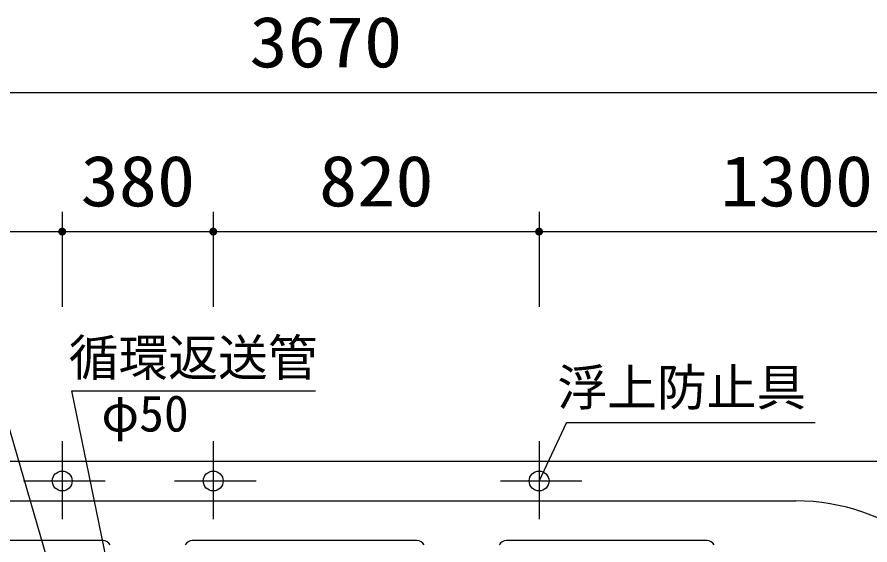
# Model space of a CAD drawing. Units: millimetres, scale not verified. Extents: x -14850 to 14850, y -10500 to 10500.
# Drawn here: x -9484 to -7338, y 2560 to 3890 of the extents above; entities that cross this region are included whole.
import ezdxf
from ezdxf.enums import TextEntityAlignment as Align

# ---------------------------------------------------------------- set-up
doc = ezdxf.new("R2010")
doc.units = ezdxf.units.MM
doc.header["$LTSCALE"] = 50
for name, color, linetype, lineweight in [('0-0_空気管', 3, 'Continuous', 25), ('0-1_機器', 2, 'Continuous', 25), ('0-4_文字', 5, 'Continuous', 25), ('0-5_製作', 5, 'Continuous', 25)]:
    doc.layers.add(name, color=color, linetype=linetype, lineweight=lineweight)
doc.styles.add('ＭＳ ゴシック', font='')
doc.styles.get('ＭＳ ゴシック').set_extended_font_data('MS Gothic')

msp = doc.modelspace()

# ---------------------------------------------------------------- linework, layer by layer
at = {"layer": '0-0_空気管', "color": 4}
for q in [(-8170.21, 2721.38), (-7475.5, 2868.92)]:
    msp.add_line((-8101.07, 2868.92), q, dxfattribs=at)
at = {"layer": '0-0_空気管'}
for p, q in [((-9971.12, 2671.38), (-7523.99, 2671.38)), ((-9267.57, 2571.38), (-9971.12, 2571.38)), ((-8477.57, 2571.38), (-9042.85, 2571.38)), ((-7747.57, 2571.38), (-8252.85, 2571.38))]:
    msp.add_line(p, q, dxfattribs=at)
for points in [[(-9230.21, 1911.38), (-9534.91, 2960.54), (-10173.95, 2960.54)], [(-9114.76, 1821.38), (-9345.66, 2948.53), (-8732.86, 2948.53)]]:
    msp.add_lwpolyline(points, dxfattribs=at)
for centre, radius, start, end in [((-7523.99, 2159.38), 512, 14.09413, 90), ((-9267.57, 2551.38), 20, 26.56505, 90), ((-9042.85, 2551.38), 20, 90, 153.43494), ((-8477.57, 2551.38), 20, 26.56505, 90), ((-8252.85, 2551.38), 20, 90, 153.43494), ((-7747.57, 2551.38), 20, 26.56505, 90)]:
    msp.add_arc(centre, radius, start, end, dxfattribs=at)
at = {"layer": '0-1_機器'}
msp.add_line((-10540.21, 2771.38), (-6870.21, 2771.38), dxfattribs=at)
at = {"layer": '0-4_文字', "color": 7}
for p, q in [((-9370.21, 2821.58), (-9370.21, 2625.1)), ((-8990.21, 2821.58), (-8990.21, 2625.1)), ((-8170.21, 2821.58), (-8170.21, 2625.1)), ((-9467.53, 2721.38), (-9262.39, 2721.38)), ((-9087.53, 2721.38), (-8882.39, 2721.38)), ((-8267.53, 2721.38), (-8062.39, 2721.38))]:
    msp.add_line(p, q, dxfattribs=at)
for centre in [(-9370.21, 2721.38), (-8990.21, 2721.38), (-8170.21, 2721.38)]:
    msp.add_circle(centre, 25, dxfattribs=at)
at = {"layer": '0-5_製作', "color": 2}
for p, q in [((-10540.21, 3699.34), (-6870.21, 3699.34)), ((-9370.21, 3399.34), (-9370.21, 3159.71)), ((-8990.21, 3399.34), (-8990.21, 3159.71)), ((-8170.21, 3399.34), (-8170.21, 3159.71)), ((-10540.21, 3349.34), (-9370.21, 3349.34)), ((-9370.21, 3349.34), (-8990.21, 3349.34)), ((-8990.21, 3349.34), (-8170.21, 3349.34)), ((-8170.21, 3349.34), (-6870.21, 3349.34))]:
    msp.add_line(p, q, dxfattribs=at)
at = {"layer": '0-5_製作'}
for points in [[(-9377.91, 3355.72), (-9380.21, 3349.34), (-9380.19, 3349.97)], [(-9377.91, 3355.72), (-9370.21, 3349.34), (-9380.21, 3349.34)], [(-9370.21, 3349.34), (-9380.13, 3348.09), (-9380.21, 3349.34)], [(-9377.91, 3355.72), (-9380.19, 3349.97), (-9378.65, 3354.7)], [(-9378.65, 3354.7), (-9380.19, 3349.97), (-9380.03, 3351.21)], [(-9370.21, 3349.34), (-9379.89, 3346.85), (-9380.13, 3348.09)], [(-9378.65, 3354.7), (-9380.03, 3351.21), (-9379.26, 3353.6)], [(-9379.26, 3353.6), (-9380.03, 3351.21), (-9379.72, 3352.43)], [(-9370.21, 3349.34), (-9379.51, 3345.66), (-9379.89, 3346.85)], [(-9370.21, 3349.34), (-9378.97, 3344.52), (-9379.51, 3345.66)], [(-9370.21, 3349.34), (-9378.3, 3343.46), (-9378.97, 3344.52)], [(-9370.21, 3349.34), (-9377.5, 3342.5), (-9378.3, 3343.46)], [(-9377.05, 3356.63), (-9370.21, 3349.34), (-9377.91, 3355.72)], [(-9370.21, 3349.34), (-9376.58, 3341.64), (-9377.5, 3342.5)], [(-9376.09, 3357.43), (-9370.21, 3349.34), (-9377.05, 3356.63)], [(-9370.21, 3349.34), (-9375.57, 3340.9), (-9376.58, 3341.64)], [(-9375.03, 3358.1), (-9370.21, 3349.34), (-9376.09, 3357.43)], [(-9370.21, 3349.34), (-9374.47, 3340.29), (-9375.57, 3340.9)], [(-9373.89, 3358.64), (-9370.21, 3349.34), (-9375.03, 3358.1)], [(-9370.21, 3349.34), (-9373.3, 3339.83), (-9374.47, 3340.29)], [(-9372.7, 3359.03), (-9370.21, 3349.34), (-9373.89, 3358.64)], [(-9370.21, 3339.34), (-9373.3, 3339.83), (-9370.21, 3349.34)], [(-9371.46, 3359.26), (-9370.21, 3349.34), (-9372.7, 3359.03)], [(-9370.21, 3359.34), (-9370.21, 3349.34), (-9371.46, 3359.26)], [(-9369.58, 3359.32), (-9370.21, 3349.34), (-9370.21, 3359.34)], [(-9368.34, 3359.16), (-9370.21, 3349.34), (-9369.58, 3359.32)], [(-9367.12, 3358.85), (-9370.21, 3349.34), (-9368.34, 3359.16)], [(-9365.95, 3358.39), (-9370.21, 3349.34), (-9367.12, 3358.85)], [(-9365.95, 3358.39), (-9360.21, 3349.34), (-9370.21, 3349.34)], [(-9360.21, 3349.34), (-9370.21, 3339.34), (-9370.21, 3349.34)], [(-9360.21, 3349.34), (-9368.96, 3339.42), (-9370.21, 3339.34)], [(-9360.21, 3349.34), (-9367.72, 3339.66), (-9368.96, 3339.42)], [(-9360.21, 3349.34), (-9366.53, 3340.04), (-9367.72, 3339.66)], [(-9360.21, 3349.34), (-9365.39, 3340.58), (-9366.53, 3340.04)], [(-9364.85, 3357.78), (-9360.21, 3349.34), (-9365.95, 3358.39)], [(-9360.21, 3349.34), (-9364.33, 3341.25), (-9365.39, 3340.58)], [(-9363.83, 3357.05), (-9360.21, 3349.34), (-9364.85, 3357.78)], [(-9360.21, 3349.34), (-9363.36, 3342.05), (-9364.33, 3341.25)], [(-9362.92, 3356.19), (-9360.21, 3349.34), (-9363.83, 3357.05)], [(-9360.21, 3349.34), (-9362.5, 3342.97), (-9363.36, 3342.05)], [(-9362.12, 3355.22), (-9360.21, 3349.34), (-9362.92, 3356.19)], [(-9360.21, 3349.34), (-9361.77, 3343.98), (-9362.5, 3342.97)], [(-9361.45, 3354.16), (-9360.21, 3349.34), (-9362.12, 3355.22)], [(-9360.23, 3348.71), (-9361.77, 3343.98), (-9360.21, 3349.34)], [(-9360.39, 3347.47), (-9361.77, 3343.98), (-9360.23, 3348.71)], [(-9360.91, 3353.02), (-9360.21, 3349.34), (-9361.45, 3354.16)], [(-9360.52, 3351.83), (-9360.21, 3349.34), (-9360.91, 3353.02)], [(-9360.29, 3350.59), (-9360.21, 3349.34), (-9360.52, 3351.83)], [(-8997.05, 3356.63), (-9000.21, 3349.34), (-8997.91, 3355.72)], [(-8997.05, 3356.63), (-8990.21, 3349.34), (-9000.21, 3349.34)], [(-8997.91, 3355.72), (-9000.21, 3349.34), (-9000.19, 3349.97)], [(-8990.21, 3349.34), (-9000.13, 3348.09), (-9000.21, 3349.34)], [(-8997.91, 3355.72), (-9000.19, 3349.97), (-8998.65, 3354.7)], [(-8998.65, 3354.7), (-9000.19, 3349.97), (-9000.03, 3351.21)], [(-8990.21, 3349.34), (-8999.89, 3346.85), (-9000.13, 3348.09)], [(-8998.65, 3354.7), (-9000.03, 3351.21), (-8999.26, 3353.6)], [(-8999.26, 3353.6), (-9000.03, 3351.21), (-8999.72, 3352.43)], [(-8990.21, 3349.34), (-8999.51, 3345.66), (-8999.89, 3346.85)], [(-8990.21, 3349.34), (-8998.97, 3344.52), (-8999.51, 3345.66)], [(-8990.21, 3349.34), (-8998.3, 3343.46), (-8998.97, 3344.52)], [(-8990.21, 3349.34), (-8997.5, 3342.5), (-8998.3, 3343.46)], [(-8990.21, 3349.34), (-8996.58, 3341.64), (-8997.5, 3342.5)], [(-8996.09, 3357.43), (-8990.21, 3349.34), (-8997.05, 3356.63)], [(-8990.21, 3349.34), (-8995.57, 3340.9), (-8996.58, 3341.64)], [(-8995.03, 3358.1), (-8990.21, 3349.34), (-8996.09, 3357.43)], [(-8990.21, 3349.34), (-8994.47, 3340.29), (-8995.57, 3340.9)], [(-8993.89, 3358.64), (-8990.21, 3349.34), (-8995.03, 3358.1)], [(-8990.21, 3349.34), (-8993.3, 3339.83), (-8994.47, 3340.29)], [(-8992.7, 3359.03), (-8990.21, 3349.34), (-8993.89, 3358.64)], [(-8990.21, 3339.34), (-8993.3, 3339.83), (-8990.21, 3349.34)], [(-8991.46, 3359.26), (-8990.21, 3349.34), (-8992.7, 3359.03)], [(-8990.21, 3359.34), (-8990.21, 3349.34), (-8991.46, 3359.26)], [(-8989.58, 3359.32), (-8990.21, 3349.34), (-8990.21, 3359.34)], [(-8988.34, 3359.16), (-8990.21, 3349.34), (-8989.58, 3359.32)], [(-8987.12, 3358.85), (-8990.21, 3349.34), (-8988.34, 3359.16)], [(-8985.95, 3358.39), (-8990.21, 3349.34), (-8987.12, 3358.85)], [(-8985.95, 3358.39), (-8980.21, 3349.34), (-8990.21, 3349.34)], [(-8980.21, 3349.34), (-8990.21, 3339.34), (-8990.21, 3349.34)], [(-8980.21, 3349.34), (-8988.96, 3339.42), (-8990.21, 3339.34)], [(-8980.21, 3349.34), (-8987.72, 3339.66), (-8988.96, 3339.42)], [(-8980.21, 3349.34), (-8986.53, 3340.04), (-8987.72, 3339.66)], [(-8980.21, 3349.34), (-8985.39, 3340.58), (-8986.53, 3340.04)], [(-8984.85, 3357.78), (-8980.21, 3349.34), (-8985.95, 3358.39)], [(-8980.21, 3349.34), (-8984.33, 3341.25), (-8985.39, 3340.58)], [(-8983.83, 3357.05), (-8980.21, 3349.34), (-8984.85, 3357.78)], [(-8980.21, 3349.34), (-8983.36, 3342.05), (-8984.33, 3341.25)], [(-8982.92, 3356.19), (-8980.21, 3349.34), (-8983.83, 3357.05)], [(-8980.21, 3349.34), (-8982.5, 3342.97), (-8983.36, 3342.05)], [(-8982.12, 3355.22), (-8980.21, 3349.34), (-8982.92, 3356.19)], [(-8980.23, 3348.71), (-8982.5, 3342.97), (-8980.21, 3349.34)], [(-8980.23, 3348.71), (-8981.77, 3343.98), (-8982.5, 3342.97)], [(-8981.45, 3354.16), (-8980.21, 3349.34), (-8982.12, 3355.22)], [(-8980.39, 3347.47), (-8981.77, 3343.98), (-8980.23, 3348.71)], [(-8980.91, 3353.02), (-8980.21, 3349.34), (-8981.45, 3354.16)], [(-8980.52, 3351.83), (-8980.21, 3349.34), (-8980.91, 3353.02)], [(-8980.29, 3350.59), (-8980.21, 3349.34), (-8980.52, 3351.83)], [(-8177.05, 3356.63), (-8180.21, 3349.34), (-8180.19, 3349.97)], [(-8177.05, 3356.63), (-8170.21, 3349.34), (-8180.21, 3349.34)], [(-8170.21, 3349.34), (-8180.13, 3348.09), (-8180.21, 3349.34)], [(-8177.05, 3356.63), (-8180.19, 3349.97), (-8177.91, 3355.72)], [(-8177.91, 3355.72), (-8180.19, 3349.97), (-8180.03, 3351.21)], [(-8170.21, 3349.34), (-8179.89, 3346.85), (-8180.13, 3348.09)], [(-8177.91, 3355.72), (-8180.03, 3351.21), (-8178.65, 3354.7)], [(-8178.65, 3354.7), (-8180.03, 3351.21), (-8179.72, 3352.43)], [(-8170.21, 3349.34), (-8179.51, 3345.66), (-8179.89, 3346.85)], [(-8178.65, 3354.7), (-8179.72, 3352.43), (-8179.26, 3353.6)], [(-8170.21, 3349.34), (-8178.97, 3344.52), (-8179.51, 3345.66)], [(-8170.21, 3349.34), (-8178.3, 3343.46), (-8178.97, 3344.52)], [(-8170.21, 3349.34), (-8177.5, 3342.5), (-8178.3, 3343.46)], [(-8170.21, 3349.34), (-8176.58, 3341.64), (-8177.5, 3342.5)], [(-8176.09, 3357.43), (-8170.21, 3349.34), (-8177.05, 3356.63)], [(-8170.21, 3349.34), (-8175.57, 3340.9), (-8176.58, 3341.64)], [(-8175.03, 3358.1), (-8170.21, 3349.34), (-8176.09, 3357.43)], [(-8170.21, 3349.34), (-8174.47, 3340.29), (-8175.57, 3340.9)], [(-8173.89, 3358.64), (-8170.21, 3349.34), (-8175.03, 3358.1)], [(-8170.21, 3349.34), (-8173.3, 3339.83), (-8174.47, 3340.29)], [(-8172.7, 3359.03), (-8170.21, 3349.34), (-8173.89, 3358.64)], [(-8170.21, 3339.34), (-8173.3, 3339.83), (-8170.21, 3349.34)], [(-8171.46, 3359.26), (-8170.21, 3349.34), (-8172.7, 3359.03)], [(-8170.21, 3359.34), (-8170.21, 3349.34), (-8171.46, 3359.26)], [(-8169.58, 3359.32), (-8170.21, 3349.34), (-8170.21, 3359.34)], [(-8168.34, 3359.16), (-8170.21, 3349.34), (-8169.58, 3359.32)], [(-8167.12, 3358.85), (-8170.21, 3349.34), (-8168.34, 3359.16)], [(-8165.95, 3358.39), (-8170.21, 3349.34), (-8167.12, 3358.85)], [(-8165.95, 3358.39), (-8160.21, 3349.34), (-8170.21, 3349.34)], [(-8160.21, 3349.34), (-8170.21, 3339.34), (-8170.21, 3349.34)], [(-8160.21, 3349.34), (-8168.96, 3339.42), (-8170.21, 3339.34)], [(-8160.21, 3349.34), (-8167.72, 3339.66), (-8168.96, 3339.42)], [(-8160.21, 3349.34), (-8166.53, 3340.04), (-8167.72, 3339.66)], [(-8160.21, 3349.34), (-8165.39, 3340.58), (-8166.53, 3340.04)], [(-8164.85, 3357.78), (-8160.21, 3349.34), (-8165.95, 3358.39)], [(-8160.21, 3349.34), (-8164.33, 3341.25), (-8165.39, 3340.58)], [(-8163.83, 3357.05), (-8160.21, 3349.34), (-8164.85, 3357.78)], [(-8160.21, 3349.34), (-8163.36, 3342.05), (-8164.33, 3341.25)], [(-8162.92, 3356.19), (-8160.21, 3349.34), (-8163.83, 3357.05)], [(-8160.21, 3349.34), (-8162.5, 3342.97), (-8163.36, 3342.05)], [(-8162.12, 3355.22), (-8160.21, 3349.34), (-8162.92, 3356.19)], [(-8160.23, 3348.71), (-8162.5, 3342.97), (-8160.21, 3349.34)], [(-8160.39, 3347.47), (-8162.5, 3342.97), (-8160.23, 3348.71)], [(-8161.45, 3354.16), (-8160.21, 3349.34), (-8162.12, 3355.22)], [(-8160.91, 3353.02), (-8160.21, 3349.34), (-8161.45, 3354.16)], [(-8160.52, 3351.83), (-8160.21, 3349.34), (-8160.91, 3353.02)], [(-8160.29, 3350.59), (-8160.21, 3349.34), (-8160.52, 3351.83)], [(-9370.21, 3339.34), (-9372.08, 3339.52), (-9373.3, 3339.83)], [(-9370.21, 3339.34), (-9370.84, 3339.36), (-9372.08, 3339.52)], [(-9360.39, 3347.47), (-9361.16, 3345.08), (-9361.77, 3343.98)], [(-9360.7, 3346.25), (-9361.16, 3345.08), (-9360.39, 3347.47)], [(-8990.21, 3339.34), (-8992.08, 3339.52), (-8993.3, 3339.83)], [(-8990.21, 3339.34), (-8990.84, 3339.36), (-8992.08, 3339.52)], [(-8980.39, 3347.47), (-8981.16, 3345.08), (-8981.77, 3343.98)], [(-8980.7, 3346.25), (-8981.16, 3345.08), (-8980.39, 3347.47)], [(-8170.21, 3339.34), (-8172.08, 3339.52), (-8173.3, 3339.83)], [(-8170.21, 3339.34), (-8170.84, 3339.36), (-8172.08, 3339.52)], [(-8160.39, 3347.47), (-8161.77, 3343.98), (-8162.5, 3342.97)], [(-8160.7, 3346.25), (-8161.77, 3343.98), (-8160.39, 3347.47)], [(-8160.7, 3346.25), (-8161.16, 3345.08), (-8161.77, 3343.98)]]:
    msp.add_solid(points, dxfattribs=at)

# ---------------------------------------------------------------- texts
at = {"layer": '0-0_空気管', "color": 4, "style": 'ＭＳ ゴシック'}
for s, p in [('循環返送管', (-9353.74, 2958.48)), ('φ50', (-9271.63, 2818.29))]:
    msp.add_text(s, height=91.79, dxfattribs=at).set_placement(p, align=Align.BOTTOM_LEFT)
at = {"layer": '0-4_文字', "color": 4, "style": 'ＭＳ ゴシック'}
msp.add_text('浮上防止具', height=91.79, dxfattribs=at).set_placement((-8124.17, 2883.67), align=Align.BOTTOM_LEFT)
at = {"layer": '0-5_製作', "color": 4, "style": 'ＭＳ ゴシック', "width": 1.1}
for s, p in [('3670', (-8898.96, 3724.34)), ('380', (-9323.96, 3374.34)), ('820', (-8723.96, 3374.34)), ('1300', (-7713.96, 3374.34))]:
    msp.add_text(s, height=128.4, dxfattribs=at).set_placement(p, align=Align.BOTTOM_LEFT)

doc.saveas('drawing.dxf')
